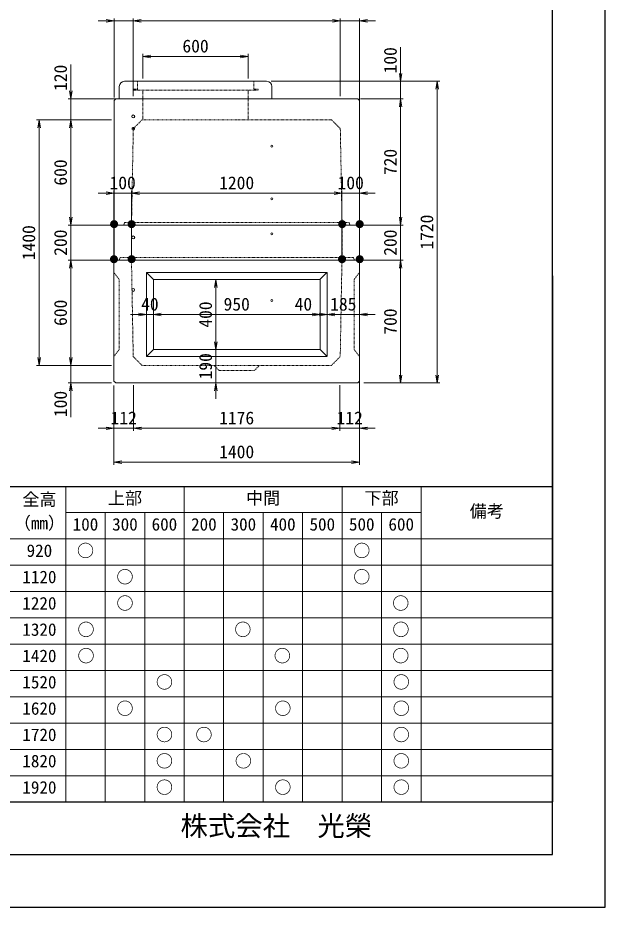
# Model space of a CAD drawing. Units: millimetres, scale not verified. Extents: x -210 to 210, y -148 to 148.
# Drawn here: x 98.4 to 210, y -148.5 to 20.6 of the extents above; entities that cross this region are included whole.
import ezdxf
from ezdxf.enums import TextEntityAlignment as Align

# ---------------------------------------------------------------- set-up
doc = ezdxf.new("R2010")
doc.units = ezdxf.units.MM
doc.header["$PDMODE"] = 32
doc.header["$PDSIZE"] = 0.5
doc.linetypes.add('USER2', pattern=[4.7625, 3.175, -1.5875])
doc.layers.add('0-0', color=7, linetype='Continuous')
for name, color, linetype, lineweight in [('0-1_0', 5, 'Continuous', 25), ('0-2_dims', 2, 'Continuous', 13), ('0-3_pen1実線', 4, 'Continuous', 13), ('0-4_pen2実線', 3, 'Continuous', 13), ('0-5_pen3実線', 7, 'Continuous', 18), ('0-6_pen4実線', 6, 'Continuous', 25), ('0-8_pen2破線', 3, 'USER2', 13), ('0-B_draw', 7, 'Continuous', 13)]:
    doc.layers.add(name, color=color, linetype=linetype, lineweight=lineweight)
doc.styles.add('ＭＳ ゴシック', font='')
doc.styles.get('ＭＳ ゴシック').set_extended_font_data('MS Gothic')

# ---------------------------------------------------------------- blocks, each defined once
blk = doc.blocks.new('部分図 1')
at = {"layer": '0-1_0'}
blk.add_lwpolyline([(0, 0), (12600, 0), (12600, 8910), (0, 8910)], close=True, dxfattribs=at)
at = {"layer": '0-2_dims', "lineweight": 18}
for p, q in [((9800, 5054), (9710, 5054)), ((9800, 4617.5), (9800, 5069)), ((9800, 5054), (9909.7, 5054)), ((9909.7, 4625), (9909.7, 5069)), ((9909.7, 4625), (9909.7, 5069)), ((9909.7, 5054), (9999.7, 5054)), ((9909.7, 5054), (11090, 5054)), ((11090, 5054), (11000, 5054)), ((11090, 4625), (11090, 5069)), ((11090, 4625), (11090, 5069)), ((11090, 5054), (11200, 5054)), ((11200, 4577), (11200, 5069)), ((11200, 5054), (11290, 5054)), ((11434, 4710), (11434, 4905)), ((9965, 4725), (9965, 4867)), ((9965, 4852), (10565, 4852)), ((10565, 4725), (10565, 4867)), ((9554, 4610), (9554, 4805)), ((10695, 4710), (11449, 4710)), ((10695, 4710), (11657, 4710)), ((11434, 4710), (11434, 4610)), ((11642, 4710), (11642, 2990)), ((9825, 4610), (9539, 4610)), ((9554, 4610), (9554, 4490)), ((11205, 4610), (11449, 4610)), ((11205, 4610), (11449, 4610)), ((11434, 4610), (11434, 4520)), ((11434, 4610), (11434, 3890)), ((9770, 4490), (9358, 4490)), ((9373, 4490), (9373, 3090)), ((9785, 4490), (9539, 4490)), ((9785, 4490), (9539, 4490)), ((9554, 4490), (9554, 4400)), ((9554, 4490), (9554, 3890)), ((9799.6, 4072), (9709.6, 4072)), ((9799.6, 3705), (9799.6, 4087)), ((9799.6, 4072), (9899.57, 4072)), ((9899.57, 3706.82), (9899.57, 4087)), ((9899.57, 3706.82), (9899.57, 4087)), ((9899.57, 4072), (9989.57, 4072)), ((9899.57, 4072), (11099.37, 4072)), ((11099.37, 4072), (11009.37, 4072)), ((11099.37, 3706.82), (11099.37, 4087)), ((11099.37, 3706.82), (11099.37, 4087)), ((11099.37, 4072), (11199.6, 4072)), ((11199.6, 3703.23), (11199.6, 4087)), ((11199.6, 4072), (11289.6, 4072)), ((9554, 3890), (9554, 3980)), ((11434, 3890), (11434, 3980)), ((9785, 3890), (9539, 3890)), ((9785, 3890), (9539, 3890)), ((9554, 3890), (9554, 3690)), ((11160, 3890), (11449, 3890)), ((11160, 3890), (11449, 3890)), ((11434, 3890), (11434, 3690)), ((9785, 3690), (9539, 3690)), ((9785, 3690), (9539, 3690)), ((9554, 3690), (9554, 3090)), ((9554, 3690), (9554, 3600)), ((11215, 3690), (11449, 3690)), ((11215, 3690), (11449, 3690)), ((11434, 3690), (11434, 2990)), ((11434, 3690), (11434, 3600)), ((10378.6, 3580), (10395.85, 3580)), ((10380.85, 3580), (10380.85, 3180)), ((9984.6, 3380), (9894.6, 3380)), ((9984.6, 3380), (9984.6, 3395)), ((9984.6, 3380), (10024.6, 3380)), ((10024.6, 3380), (10024.6, 3395)), ((10024.6, 3380), (10024.6, 3395)), ((10024.6, 3380), (10114.6, 3380)), ((10024.6, 3380), (10974.6, 3380)), ((10974.6, 3380), (10829.6, 3380)), ((11014.6, 3380), (10924.6, 3380)), ((10974.6, 3380), (10974.6, 3395)), ((10974.6, 3380), (10974.6, 3395)), ((10974.6, 3380), (11014.6, 3380)), ((11014.6, 3380), (11014.6, 3395)), ((11014.6, 3380), (11014.6, 3395)), ((11014.6, 3380), (11104.6, 3380)), ((11014.6, 3380), (11199.6, 3380)), ((11199.6, 3380), (11199.6, 3395)), ((11199.6, 3380), (11289.6, 3380)), ((10380.85, 3180), (10380.85, 3270)), ((9554, 3090), (9554, 3180)), ((10380.85, 3180), (10395.85, 3180)), ((10380.85, 3180), (10395.85, 3180)), ((10380.85, 3180), (10380.85, 2990)), ((9770, 3090), (9358, 3090)), ((9785, 3090), (9539, 3090)), ((9785, 3090), (9539, 3090)), ((9554, 3090), (9554, 2990)), ((11199.6, 3012), (11199.6, 2716)), ((9785, 2990), (9539, 2990)), ((9554, 2990), (9554, 2795)), ((9799.6, 2975), (9799.6, 2716)), ((9911.2, 2977.5), (9911.2, 2716)), ((9911.2, 2977.5), (9911.2, 2716)), ((10380.85, 2990), (10395.85, 2990)), ((10380.85, 2990), (10380.85, 2900)), ((11087.6, 2977.5), (11087.6, 2716)), ((11087.6, 2977.5), (11087.6, 2716)), ((11225, 2990), (11449, 2990)), ((11240, 2990), (11657, 2990)), ((9799.6, 2903.8), (9799.6, 2523)), ((11199.6, 2868), (11199.6, 2523)), ((9799.6, 2731), (9709.6, 2731)), ((9799.6, 2731), (9911.2, 2731)), ((9911.2, 2731), (10001.2, 2731)), ((9911.2, 2731), (11087.6, 2731)), ((11087.6, 2731), (10997.6, 2731)), ((11087.6, 2731), (11199.6, 2731)), ((11199.6, 2731), (11289.6, 2731)), ((9799.6, 2538), (11199.6, 2538))]:
    blk.add_line(p, q, dxfattribs=at)
for points in [[(9755, 5046.5), (9800, 5054), (9755, 5061.5)], [(9954.7, 5061.5), (9909.7, 5054), (9954.7, 5046.5)], [(9954.7, 5061.5), (9909.7, 5054), (9954.7, 5046.5)], [(11045, 5046.5), (11090, 5054), (11045, 5061.5)], [(11045, 5046.5), (11090, 5054), (11045, 5061.5)], [(11245, 5061.5), (11200, 5054), (11245, 5046.5)], [(10010, 4859.5), (9965, 4852), (10010, 4844.5)], [(10520, 4844.5), (10565, 4852), (10520, 4859.5)], [(11426.5, 4755), (11434, 4710), (11441.5, 4755)], [(11649.5, 4665), (11642, 4710), (11634.5, 4665)], [(9546.5, 4655), (9554, 4610), (9561.5, 4655)], [(11441.5, 4565), (11434, 4610), (11426.5, 4565)], [(11441.5, 4565), (11434, 4610), (11426.5, 4565)], [(9380.5, 4445), (9373, 4490), (9365.5, 4445)], [(9561.5, 4445), (9554, 4490), (9546.5, 4445)], [(9561.5, 4445), (9554, 4490), (9546.5, 4445)], [(9754.6, 4064.5), (9799.6, 4072), (9754.6, 4079.5)], [(9944.57, 4079.5), (9899.57, 4072), (9944.57, 4064.5)], [(9944.57, 4079.5), (9899.57, 4072), (9944.57, 4064.5)], [(11054.37, 4064.5), (11099.37, 4072), (11054.37, 4079.5)], [(11054.37, 4064.5), (11099.37, 4072), (11054.37, 4079.5)], [(11244.6, 4079.5), (11199.6, 4072), (11244.6, 4064.5)], [(9546.5, 3935), (9554, 3890), (9561.5, 3935)], [(9546.5, 3935), (9554, 3890), (9561.5, 3935)], [(11426.5, 3935), (11434, 3890), (11441.5, 3935)], [(11426.5, 3935), (11434, 3890), (11441.5, 3935)], [(9561.5, 3645), (9554, 3690), (9546.5, 3645)], [(9561.5, 3645), (9554, 3690), (9546.5, 3645)], [(11441.5, 3645), (11434, 3690), (11426.5, 3645)], [(11441.5, 3645), (11434, 3690), (11426.5, 3645)], [(10388.35, 3535), (10380.85, 3580), (10373.35, 3535)], [(9939.6, 3372.5), (9984.6, 3380), (9939.6, 3387.5)], [(10069.6, 3387.5), (10024.6, 3380), (10069.6, 3372.5)], [(10069.6, 3387.5), (10024.6, 3380), (10069.6, 3372.5)], [(10929.6, 3372.5), (10974.6, 3380), (10929.6, 3387.5)], [(10929.6, 3372.5), (10974.6, 3380), (10929.6, 3387.5)], [(10969.6, 3372.5), (11014.6, 3380), (10969.6, 3387.5)], [(11059.6, 3387.5), (11014.6, 3380), (11059.6, 3372.5)], [(11244.6, 3387.5), (11199.6, 3380), (11244.6, 3372.5)], [(10373.35, 3225), (10380.85, 3180), (10388.35, 3225)], [(10373.35, 3225), (10380.85, 3180), (10388.35, 3225)], [(9365.5, 3135), (9373, 3090), (9380.5, 3135)], [(9546.5, 3135), (9554, 3090), (9561.5, 3135)], [(9546.5, 3135), (9554, 3090), (9561.5, 3135)], [(11426.5, 3035), (11434, 2990), (11441.5, 3035)], [(11634.5, 3035), (11642, 2990), (11649.5, 3035)], [(9561.5, 2945), (9554, 2990), (9546.5, 2945)], [(10388.35, 2945), (10380.85, 2990), (10373.35, 2945)], [(9754.6, 2723.5), (9799.6, 2731), (9754.6, 2738.5)], [(9956.2, 2738.5), (9911.2, 2731), (9956.2, 2723.5)], [(9956.2, 2738.5), (9911.2, 2731), (9956.2, 2723.5)], [(11042.6, 2723.5), (11087.6, 2731), (11042.6, 2738.5)], [(11042.6, 2723.5), (11087.6, 2731), (11042.6, 2738.5)], [(11244.6, 2738.5), (11199.6, 2731), (11244.6, 2723.5)], [(9844.6, 2545.5), (9799.6, 2538), (9844.6, 2530.5)], [(11154.6, 2530.5), (11199.6, 2538), (11154.6, 2545.5)]]:
    blk.add_lwpolyline(points, dxfattribs=at)
at = {"layer": '0-3_pen1実線'}
blk.add_line((10565, 4657.02), (10567.98, 4660), dxfattribs=at)
at = {"layer": '0-4_pen2実線'}
for centre, radius in [((9910, 4510), 8), ((10700, 4340), 6), ((10699.8, 4039.9), 6), ((9910, 3820), 8), ((10700, 3840), 6), ((9909.6, 3520), 8), ((10699.6, 3460), 6)]:
    blk.add_circle(centre, radius, dxfattribs=at)
at = {"layer": '0-5_pen3実線'}
for p, q in [((9830, 4680), (9830, 4610)), ((9860, 4710), (10670, 4710)), ((10700, 4680), (10700, 4610)), ((9800, 4600), (9810, 4610)), ((9800, 4600), (9800, 3890)), ((9810, 4610), (11190, 4610)), ((11200, 4600), (11190, 4610)), ((11200, 4600), (11200, 3890)), ((9800, 3890), (9800, 3690)), ((11200, 3890), (9800, 3890)), ((11200, 3890), (11200, 3690)), ((9800, 3690), (11200, 3690)), ((11199.6, 3000), (11199.6, 3690)), ((11013.6, 3620), (10973.6, 3580)), ((10499.6, 3180), (10974.6, 3180)), ((10974.6, 3180), (11014.6, 3140)), ((9984.6, 3140), (11013.25, 3141.35)), ((11199.6, 3000), (11189.6, 2990)), ((9809.6, 2990), (11189.6, 2990)), ((9525, 2400), (9525, 600)), ((10200, 2400), (10200, 600)), ((11100, 2400), (11100, 600)), ((11550, 2400), (11550, 600)), ((9525, 2250), (11550, 2250)), ((9750, 2250), (9750, 600)), ((9975, 2250), (9975, 600)), ((10425, 2250), (10425, 600)), ((10650, 2250), (10650, 600)), ((10875, 2250), (10875, 600)), ((11325, 2250), (11325, 600)), ((7850, 2100), (12300, 2100)), ((7850, 1950), (12300, 1950)), ((7850, 1800), (12300, 1800)), ((7850, 1650), (12300, 1650)), ((7850, 1500), (12300, 1500)), ((7850, 1350), (12300, 1350)), ((7850, 1200), (12300, 1200)), ((7850, 1050), (12300, 1050)), ((7850, 900), (12300, 900)), ((7850, 750), (12300, 750))]:
    blk.add_line(p, q, dxfattribs=at)
for points in [[(9799.6, 3690), (9799.6, 3000), (9809.6, 2990)], [(10499.6, 3620), (11014.6, 3620), (11014.6, 3140)], [(10499.6, 3580), (10974.6, 3580), (10974.6, 3180)]]:
    blk.add_lwpolyline(points, dxfattribs=at)
for centre, start, end in [((9860, 4680), 90, 180), ((10670, 4680), 0, 90)]:
    blk.add_arc(centre, 30, start, end, dxfattribs=at)
at = {"layer": '0-6_pen4実線'}
for p, q in [((12300, 3600), (12300, 2100)), ((7850, 2400), (12300, 2400)), ((12300, 2100), (12300, 600)), ((300, 600), (12300, 600))]:
    blk.add_line(p, q, dxfattribs=at)
blk.add_lwpolyline([(300, 300), (12300, 300), (12300, 8610), (300, 8610)], close=True, dxfattribs=at)
at = {"layer": '0-8_pen2破線'}
for p, q in [((9933, 4710), (9933, 4660)), ((10597, 4710), (10597, 4666)), ((9909, 4666), (9909, 4660)), ((9909, 4666), (9933, 4666)), ((9909, 4660), (10565, 4660)), ((9965, 4660), (9965, 4610)), ((10621, 4660), (10565, 4660)), ((10565, 4660), (10565, 4610)), ((10621, 4666), (10597, 4666)), ((10621, 4666), (10621, 4660)), ((9965, 4610), (9965, 4490)), ((10565, 4610), (10565, 4490)), ((9910, 4440), (9960, 4490)), ((9900, 3905), (9910, 4440)), ((9860, 3905), (11140, 3905)), ((9900, 3890), (9900, 3705)), ((11100, 3890), (11100, 3705)), ((9830, 3690), (9835, 3705)), ((10500, 3705), (9835, 3705)), ((11165, 3705), (10500, 3705)), ((11170, 3690), (11165, 3705)), ((9909.6, 3140), (9899.6, 3690)), ((11199.6, 3620), (11169.6, 3580)), ((11169.6, 3580), (11169.6, 3180)), ((11169.6, 3180), (11199.6, 3140)), ((9959.6, 3090), (9909.6, 3140)), ((9959.6, 3090), (11039.6, 3090)), ((10399.6, 3060), (10369.6, 3090))]:
    blk.add_line(p, q, dxfattribs=at)
for points in [[(11040, 4490), (10500, 4490), (9960, 4490)], [(11100, 3905), (11090, 4440), (11040, 4490)], [(9860, 3905), (9855, 3890), (9860, 3905)], [(11145, 3890), (11140, 3905), (11145, 3890)], [(11099.33, 3690), (11089.6, 3140), (11039.6, 3090)], [(9799.6, 3620), (9829.6, 3580), (9829.6, 3180), (9799.6, 3140)], [(10399.6, 3060), (10599.6, 3060), (10629.6, 3090)]]:
    blk.add_lwpolyline(points, dxfattribs=at)
blk.add_point((9910, 4440), dxfattribs=at)
at = {"layer": '0-B_draw'}
for p, q in [((9984.6, 3620), (9984.6, 3140)), ((9984.6, 3620), (10024.6, 3580)), ((9984.6, 3620), (10499.6, 3620)), ((10024.6, 3580), (10024.6, 3180)), ((10024.6, 3580), (10499.6, 3580)), ((10024.6, 3180), (9984.6, 3140)), ((10024.6, 3180), (10499.6, 3180))]:
    blk.add_line(p, q, dxfattribs=at)
at = {"layer": '0-2_dims', "color": 7, "style": 'ＭＳ ゴシック'}
for s, p in [('600', (10190, 4852.5)), ('100', (9774.58, 4072.5)), ('1200', (10399.47, 4072.5)), ('100', (11074.48, 4072.5)), ('40', (9954.6, 3380.5)), ('950', (10424.6, 3380.5)), ('40', (10829.6, 3380.5)), ('185', (11032.1, 3380.5)), ('112', (9780.4, 2731.5)), ('1176', (10399.4, 2731.5)), ('112', (11068.6, 2731.5)), ('1400', (10399.6, 2538.5))]:
    blk.add_text(s, height=73.31, dxfattribs=at).set_placement(p, align=Align.BOTTOM_LEFT)
for s, p in [('100', (11433.5, 4755)), ('120', (9553.5, 4655)), ('720', (11433.5, 4175)), ('600', (9553.5, 4115)), ('1720', (11641.5, 3750)), ('1400', (9372.5, 3690)), ('200', (9553.5, 3715)), ('200', (11433.5, 3715)), ('600', (9553.5, 3315)), ('400', (10380.35, 3305)), ('700', (11433.5, 3265)), ('190', (10380.35, 3010)), ('100', (9553.5, 2795))]:
    blk.add_text(s, height=73.31, rotation=90, dxfattribs=at).set_placement(p, align=Align.BOTTOM_LEFT)
at = {"layer": '0-2_dims', "color": 1, "style": 'ＭＳ ゴシック'}
for p in [(9775, 3865), (9874.4, 3865), (11075, 3865), (11174.8, 3865), (9774, 3664.7), (9874.6, 3665), (11074.4, 3664.9), (11174.8, 3665)]:
    blk.add_text('●', height=36.66, dxfattribs=at).set_placement(p, align=Align.BOTTOM_LEFT)
at = {"layer": '0-5_pen3実線', "style": 'ＭＳ ゴシック'}
for s, height, p in [('全高', 71.47, (9277.52, 2268.76)), ('上部', 71.51, (9764.96, 2276.23)), ('中間', 71.46, (10552.52, 2276.26)), ('下部', 71.52, (11227.45, 2276.23)), ('備考', 71.45, (11827.54, 2201.27)), ('（mm）', 71.49, (9228.73, 2133.74)), ('100', 71.47, (9564.39, 2126.26)), ('300', 71.47, (9789.39, 2126.26)), ('600', 71.48, (10014.38, 2126.25)), ('200', 71.47, (10239.39, 2126.26)), ('300', 71.47, (10464.39, 2126.26)), ('400', 71.46, (10689.4, 2126.27)), ('500', 71.47, (10914.39, 2126.26)), ('500', 71.47, (11139.39, 2126.26)), ('600', 71.48, (11364.38, 2126.25)), ('920', 71.47, (9301.88, 1976.26)), ('○', 71.37, (9588.83, 1976.33)), ('○', 71.37, (11163.83, 1976.33)), ('○', 71.37, (9813.83, 1826.33)), ('○', 71.37, (11163.83, 1826.33)), ('1120', 71.47, (9277.51, 1826.26)), ('○', 71.37, (9813.83, 1676.33)), ('○', 71.37, (11385.83, 1676.33)), ('1220', 71.47, (9277.51, 1676.26)), ('○', 71.37, (9591.83, 1526.33)), ('○', 71.37, (10485.83, 1526.33)), ('○', 71.37, (11386.83, 1526.33)), ('1320', 71.47, (9277.51, 1526.26)), ('○', 71.37, (9591.83, 1376.33)), ('○', 71.37, (10710.83, 1376.33)), ('○', 71.37, (11385.83, 1376.33)), ('1420', 71.47, (9277.51, 1376.26)), ('○', 71.37, (10038.83, 1226.33)), ('○', 71.37, (11388.83, 1226.33)), ('1520', 71.47, (9277.51, 1226.26)), ('1620', 71.47, (9277.51, 1076.26)), ('○', 71.37, (9813.83, 1076.33)), ('○', 71.37, (10713.83, 1076.33)), ('○', 71.37, (11388.83, 1076.33)), ('1720', 71.47, (9277.51, 926.26)), ('○', 71.37, (10038.83, 926.33)), ('○', 71.37, (10263.83, 926.33)), ('○', 71.37, (11388.83, 926.33)), ('1820', 71.47, (9277.51, 776.26)), ('○', 71.37, (10038.83, 776.33)), ('○', 71.37, (10488.83, 776.33)), ('○', 71.37, (11388.83, 776.33)), ('1920', 71.47, (9277.51, 626.26)), ('○', 71.37, (10038.83, 626.33)), ('○', 71.37, (10713.83, 626.33)), ('○', 71.37, (11388.83, 626.33)), ('株式会社\u3000光榮', 114.4, (10179.07, 372.01))]:
    blk.add_text(s, height=height, dxfattribs=at).set_placement(p, align=Align.BOTTOM_LEFT)

msp = doc.modelspace()

# ---------------------------------------------------------------- block references
at = {"layer": '0-0', "xscale": 0.03333333, "yscale": 0.03333333}
msp.add_blockref('部分図 1', (-210, -148.5), dxfattribs=at)

doc.saveas('drawing.dxf')
